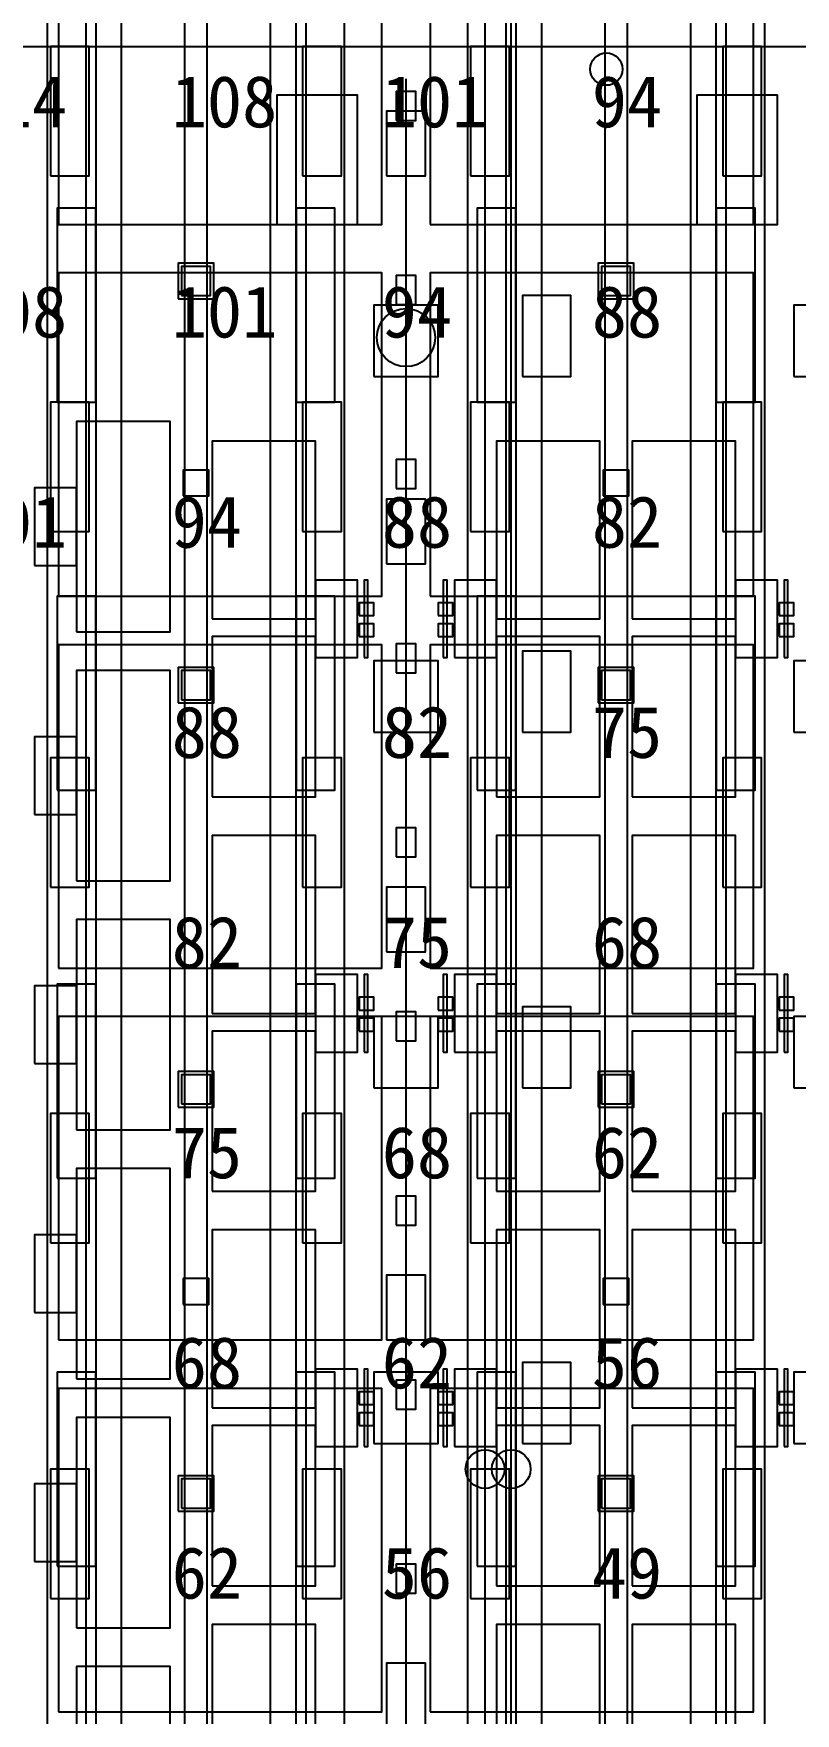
# Model space of a CAD drawing. Header units: metres. Extents: x -1640 to 1560, y -268 to 2338.
# Drawn here: x -198.8 to -175.2, y 1330.5 to 1382.4 of the extents above; entities that cross this region are included whole.
import ezdxf

# ---------------------------------------------------------------- set-up
doc = ezdxf.new("R2010")
doc.units = ezdxf.units.M
for name, color, linetype in [('1F_CHL', 4, 'Continuous'), ('1F_PUMP', 2, 'Continuous'), ('1F_SCR', 3, 'Continuous'), ('1F_STRUCT_COLUMN', 8, 'Continuous'), ('2F_CSF_LATERAL_RACK_CONCEPT', 9, 'Continuous'), ('2F_RFG', 5, 'Continuous'), ('2F_STRUCT_COLUMN', 8, 'Continuous'), ('2F_VMB', 6, 'Continuous'), ('3F_CLEANROOM_OVERHEAD_PIPE_DUCT_CONCEPT', 9, 'Continuous'), ('3F_CVD', 3, 'Continuous'), ('3F_EHS_EGRESS_DIST_M', 2, 'Continuous'), ('3F_EHS_EXTINGUISHER_HYDRANT_CABINET_CONCEPT', 1, 'Continuous'), ('3F_EHS_GAS_DETECTOR', 6, 'Continuous'), ('3F_FOUP', 5, 'Continuous'), ('3F_OHT', 9, 'Continuous'), ('3F_OHTV', 1, 'Continuous'), ('3F_PHOTO', 1, 'Continuous'), ('3F_STK', 3, 'Continuous'), ('3F_STRUCT_COLUMN', 8, 'Continuous'), ('3F_TBAR', 6, 'Continuous'), ('4F_FFU', 1, 'Continuous'), ('4F_STRUCT_PLENUM_TRUSS_CONCEPT', 9, 'Continuous'), ('5F_CHL', 4, 'Continuous'), ('5F_PUMP', 2, 'Continuous'), ('5F_SCR', 3, 'Continuous'), ('5F_STRUCT_COLUMN', 8, 'Continuous'), ('6F_CSF_LATERAL_RACK_CONCEPT', 9, 'Continuous'), ('6F_RFG', 5, 'Continuous'), ('6F_STRUCT_COLUMN', 8, 'Continuous'), ('6F_VMB', 6, 'Continuous'), ('7F_CLEANROOM_OVERHEAD_PIPE_DUCT_CONCEPT', 9, 'Continuous'), ('7F_CVD', 3, 'Continuous'), ('7F_EHS_EGRESS_DIST_M', 2, 'Continuous'), ('7F_EHS_EXTINGUISHER_HYDRANT_CABINET_CONCEPT', 1, 'Continuous'), ('7F_EHS_GAS_DETECTOR', 6, 'Continuous'), ('7F_FOUP', 5, 'Continuous'), ('7F_OHT', 9, 'Continuous'), ('7F_OHTV', 1, 'Continuous'), ('7F_PHOTO', 1, 'Continuous'), ('7F_STK', 3, 'Continuous'), ('7F_STRUCT_COLUMN', 8, 'Continuous'), ('7F_TBAR', 6, 'Continuous'), ('8F_FFU', 1, 'Continuous'), ('8F_STRUCT_PLENUM_TRUSS_CONCEPT', 9, 'Continuous'), ('UTIL_PCW.R_CONCEPT', 1, 'Continuous'), ('UTIL_PCW.R_RISER', 1, 'Continuous'), ('UTIL_PCW.S_CONCEPT', 6, 'Continuous'), ('UTIL_PCW.S_RISER', 6, 'Continuous')]:
    doc.layers.add(name, color=color, linetype=linetype)

msp = doc.modelspace()

# ---------------------------------------------------------------- linework, layer by layer
at = {"layer": '1F_CHL'}
for points in [[(-183.65, 1371.8), (-182.15, 1371.8), (-182.15, 1374.3), (-183.65, 1374.3)], [(-183.65, 1360.8), (-182.15, 1360.8), (-182.15, 1363.3), (-183.65, 1363.3)], [(-183.65, 1349.8), (-182.15, 1349.8), (-182.15, 1352.3), (-183.65, 1352.3)], [(-183.65, 1338.8), (-182.15, 1338.8), (-182.15, 1341.3), (-183.65, 1341.3)]]:
    msp.add_lwpolyline(points, close=True, dxfattribs=at)
at = {"layer": '1F_PUMP'}
for points in [[(-198.25, 1378), (-197.05, 1378), (-197.05, 1382), (-198.25, 1382)], [(-190.45, 1378), (-189.25, 1378), (-189.25, 1382), (-190.45, 1382)], [(-185.25, 1378), (-184.05, 1378), (-184.05, 1382), (-185.25, 1382)], [(-177.45, 1378), (-176.25, 1378), (-176.25, 1382), (-177.45, 1382)], [(-198.25, 1367), (-197.05, 1367), (-197.05, 1371), (-198.25, 1371)], [(-190.45, 1367), (-189.25, 1367), (-189.25, 1371), (-190.45, 1371)], [(-185.25, 1367), (-184.05, 1367), (-184.05, 1371), (-185.25, 1371)], [(-177.45, 1367), (-176.25, 1367), (-176.25, 1371), (-177.45, 1371)], [(-198.25, 1356), (-197.05, 1356), (-197.05, 1360), (-198.25, 1360)], [(-190.45, 1356), (-189.25, 1356), (-189.25, 1360), (-190.45, 1360)], [(-185.25, 1356), (-184.05, 1356), (-184.05, 1360), (-185.25, 1360)], [(-177.45, 1356), (-176.25, 1356), (-176.25, 1360), (-177.45, 1360)], [(-198.25, 1345), (-197.05, 1345), (-197.05, 1349), (-198.25, 1349)], [(-190.45, 1345), (-189.25, 1345), (-189.25, 1349), (-190.45, 1349)], [(-185.25, 1345), (-184.05, 1345), (-184.05, 1349), (-185.25, 1349)], [(-177.45, 1345), (-176.25, 1345), (-176.25, 1349), (-177.45, 1349)], [(-198.25, 1334), (-197.05, 1334), (-197.05, 1338), (-198.25, 1338)], [(-190.45, 1334), (-189.25, 1334), (-189.25, 1338), (-190.45, 1338)], [(-185.25, 1334), (-184.05, 1334), (-184.05, 1338), (-185.25, 1338)], [(-177.45, 1334), (-176.25, 1334), (-176.25, 1338), (-177.45, 1338)]]:
    msp.add_lwpolyline(points, close=True, dxfattribs=at)
at = {"layer": '1F_SCR'}
for points in [[(-188.25, 1371.8), (-186.25, 1371.8), (-186.25, 1374), (-188.25, 1374)], [(-175.25, 1371.8), (-173.25, 1371.8), (-173.25, 1374), (-175.25, 1374)], [(-188.25, 1360.8), (-186.25, 1360.8), (-186.25, 1363), (-188.25, 1363)], [(-175.25, 1360.8), (-173.25, 1360.8), (-173.25, 1363), (-175.25, 1363)], [(-188.25, 1349.8), (-186.25, 1349.8), (-186.25, 1352), (-188.25, 1352)], [(-175.25, 1349.8), (-173.25, 1349.8), (-173.25, 1352), (-175.25, 1352)], [(-188.25, 1338.8), (-186.25, 1338.8), (-186.25, 1341), (-188.25, 1341)], [(-175.25, 1338.8), (-173.25, 1338.8), (-173.25, 1341), (-175.25, 1341)]]:
    msp.add_lwpolyline(points, close=True, dxfattribs=at)
at = {"layer": '1F_STRUCT_COLUMN'}
for points in [[(-194.3, 1374.2), (-193.2, 1374.2), (-193.2, 1375.3), (-194.3, 1375.3)], [(-181.3, 1374.2), (-180.2, 1374.2), (-180.2, 1375.3), (-181.3, 1375.3)], [(-194.3, 1361.7), (-193.2, 1361.7), (-193.2, 1362.8), (-194.3, 1362.8)], [(-181.3, 1361.7), (-180.2, 1361.7), (-180.2, 1362.8), (-181.3, 1362.8)], [(-194.3, 1349.2), (-193.2, 1349.2), (-193.2, 1350.3), (-194.3, 1350.3)], [(-181.3, 1349.2), (-180.2, 1349.2), (-180.2, 1350.3), (-181.3, 1350.3)], [(-194.3, 1336.7), (-193.2, 1336.7), (-193.2, 1337.8), (-194.3, 1337.8)], [(-181.3, 1336.7), (-180.2, 1336.7), (-180.2, 1337.8), (-181.3, 1337.8)]]:
    msp.add_lwpolyline(points, close=True, dxfattribs=at)
at = {"layer": '2F_CSF_LATERAL_RACK_CONCEPT'}
for points in [[(-196.85, 1310), (-196.05, 1310), (-196.05, 1460), (-196.85, 1460)], [(-191.45, 1310), (-190.65, 1310), (-190.65, 1460), (-191.45, 1460)], [(-183.85, 1310), (-183.05, 1310), (-183.05, 1460), (-183.85, 1460)], [(-178.45, 1310), (-177.65, 1310), (-177.65, 1460), (-178.45, 1460)]]:
    msp.add_lwpolyline(points, close=True, dxfattribs=at)
at = {"layer": '2F_RFG'}
for points in [[(-198.05, 1371), (-196.85, 1371), (-196.85, 1377), (-198.05, 1377)], [(-190.65, 1371), (-189.45, 1371), (-189.45, 1377), (-190.65, 1377)], [(-185.05, 1371), (-183.85, 1371), (-183.85, 1377), (-185.05, 1377)], [(-177.65, 1371), (-176.45, 1371), (-176.45, 1377), (-177.65, 1377)], [(-198.05, 1359), (-196.85, 1359), (-196.85, 1365), (-198.05, 1365)], [(-190.65, 1359), (-189.45, 1359), (-189.45, 1365), (-190.65, 1365)], [(-185.05, 1359), (-183.85, 1359), (-183.85, 1365), (-185.05, 1365)], [(-177.65, 1359), (-176.45, 1359), (-176.45, 1365), (-177.65, 1365)], [(-198.05, 1347), (-196.85, 1347), (-196.85, 1353), (-198.05, 1353)], [(-190.65, 1347), (-189.45, 1347), (-189.45, 1353), (-190.65, 1353)], [(-185.05, 1347), (-183.85, 1347), (-183.85, 1353), (-185.05, 1353)], [(-177.65, 1347), (-176.45, 1347), (-176.45, 1353), (-177.65, 1353)], [(-198.05, 1335), (-196.85, 1335), (-196.85, 1341), (-198.05, 1341)], [(-190.65, 1335), (-189.45, 1335), (-189.45, 1341), (-190.65, 1341)], [(-185.05, 1335), (-183.85, 1335), (-183.85, 1341), (-185.05, 1341)], [(-177.65, 1335), (-176.45, 1335), (-176.45, 1341), (-177.65, 1341)]]:
    msp.add_lwpolyline(points, close=True, dxfattribs=at)
at = {"layer": '2F_STRUCT_COLUMN'}
for points in [[(-194.2, 1374.3), (-193.3, 1374.3), (-193.3, 1375.2), (-194.2, 1375.2)], [(-181.2, 1374.3), (-180.3, 1374.3), (-180.3, 1375.2), (-181.2, 1375.2)], [(-194.2, 1361.8), (-193.3, 1361.8), (-193.3, 1362.7), (-194.2, 1362.7)], [(-181.2, 1361.8), (-180.3, 1361.8), (-180.3, 1362.7), (-181.2, 1362.7)], [(-194.2, 1349.3), (-193.3, 1349.3), (-193.3, 1350.2), (-194.2, 1350.2)], [(-181.2, 1349.3), (-180.3, 1349.3), (-180.3, 1350.2), (-181.2, 1350.2)], [(-194.2, 1336.8), (-193.3, 1336.8), (-193.3, 1337.7), (-194.2, 1337.7)], [(-181.2, 1336.8), (-180.3, 1336.8), (-180.3, 1337.7), (-181.2, 1337.7)]]:
    msp.add_lwpolyline(points, close=True, dxfattribs=at)
at = {"layer": '2F_VMB'}
for points in [[(-187.85, 1378), (-186.65, 1378), (-186.65, 1380), (-187.85, 1380)], [(-187.85, 1366), (-186.65, 1366), (-186.65, 1368), (-187.85, 1368)], [(-187.85, 1354), (-186.65, 1354), (-186.65, 1356), (-187.85, 1356)], [(-187.85, 1342), (-186.65, 1342), (-186.65, 1344), (-187.85, 1344)], [(-187.85, 1330), (-186.65, 1330), (-186.65, 1332), (-187.85, 1332)]]:
    msp.add_lwpolyline(points, close=True, dxfattribs=at)
at = {"layer": '3F_CLEANROOM_OVERHEAD_PIPE_DUCT_CONCEPT'}
for points in [[(-198.35, 1309), (-197.15, 1309), (-197.15, 1461), (-198.35, 1461)], [(-190.35, 1309), (-189.15, 1309), (-189.15, 1461), (-190.35, 1461)], [(-185.35, 1309), (-184.15, 1309), (-184.15, 1461), (-185.35, 1461)], [(-177.35, 1309), (-176.15, 1309), (-176.15, 1461), (-177.35, 1461)]]:
    msp.add_lwpolyline(points, close=True, dxfattribs=at)
at = {"layer": '3F_CVD'}
for points in [[(-197.45, 1363.9), (-194.55, 1363.9), (-194.55, 1370.4), (-197.45, 1370.4)], [(-198.75, 1365.95), (-197.45, 1365.95), (-197.45, 1368.35), (-198.75, 1368.35)], [(-197.45, 1356.2), (-194.55, 1356.2), (-194.55, 1362.7), (-197.45, 1362.7)], [(-198.75, 1358.25), (-197.45, 1358.25), (-197.45, 1360.65), (-198.75, 1360.65)], [(-197.45, 1348.5), (-194.55, 1348.5), (-194.55, 1355), (-197.45, 1355)], [(-198.75, 1350.55), (-197.45, 1350.55), (-197.45, 1352.95), (-198.75, 1352.95)], [(-197.45, 1340.8), (-194.55, 1340.8), (-194.55, 1347.3), (-197.45, 1347.3)], [(-198.75, 1342.85), (-197.45, 1342.85), (-197.45, 1345.25), (-198.75, 1345.25)], [(-197.45, 1333.1), (-194.55, 1333.1), (-194.55, 1339.6), (-197.45, 1339.6)], [(-198.75, 1335.15), (-197.45, 1335.15), (-197.45, 1337.55), (-198.75, 1337.55)], [(-197.45, 1325.4), (-194.55, 1325.4), (-194.55, 1331.9), (-197.45, 1331.9)]]:
    msp.add_lwpolyline(points, close=True, dxfattribs=at)
at = {"layer": '3F_EHS_EXTINGUISHER_HYDRANT_CABINET_CONCEPT'}
msp.add_circle((-181.05, 1381.3), 0.5, dxfattribs=at)
at = {"layer": '3F_EHS_GAS_DETECTOR'}
msp.add_circle((-187.25, 1373), 0.9, dxfattribs=at)
at = {"layer": '3F_FOUP'}
for points in [[(-188.7, 1364.4), (-188.25, 1364.4), (-188.25, 1364.8), (-188.7, 1364.8)], [(-186.25, 1364.4), (-185.8, 1364.4), (-185.8, 1364.8), (-186.25, 1364.8)], [(-175.7, 1364.4), (-175.25, 1364.4), (-175.25, 1364.8), (-175.7, 1364.8)], [(-188.7, 1363.75), (-188.25, 1363.75), (-188.25, 1364.15), (-188.7, 1364.15)], [(-186.25, 1363.75), (-185.8, 1363.75), (-185.8, 1364.15), (-186.25, 1364.15)], [(-175.7, 1363.75), (-175.25, 1363.75), (-175.25, 1364.15), (-175.7, 1364.15)], [(-188.7, 1352.2), (-188.25, 1352.2), (-188.25, 1352.6), (-188.7, 1352.6)], [(-186.25, 1352.2), (-185.8, 1352.2), (-185.8, 1352.6), (-186.25, 1352.6)], [(-175.7, 1352.2), (-175.25, 1352.2), (-175.25, 1352.6), (-175.7, 1352.6)], [(-188.7, 1351.55), (-188.25, 1351.55), (-188.25, 1351.95), (-188.7, 1351.95)], [(-186.25, 1351.55), (-185.8, 1351.55), (-185.8, 1351.95), (-186.25, 1351.95)], [(-175.7, 1351.55), (-175.25, 1351.55), (-175.25, 1351.95), (-175.7, 1351.95)], [(-188.7, 1340), (-188.25, 1340), (-188.25, 1340.4), (-188.7, 1340.4)], [(-186.25, 1340), (-185.8, 1340), (-185.8, 1340.4), (-186.25, 1340.4)], [(-175.7, 1340), (-175.25, 1340), (-175.25, 1340.4), (-175.7, 1340.4)], [(-188.7, 1339.35), (-188.25, 1339.35), (-188.25, 1339.75), (-188.7, 1339.75)], [(-186.25, 1339.35), (-185.8, 1339.35), (-185.8, 1339.75), (-186.25, 1339.75)], [(-175.7, 1339.35), (-175.25, 1339.35), (-175.25, 1339.75), (-175.7, 1339.75)]]:
    msp.add_lwpolyline(points, close=True, dxfattribs=at)
at = {"layer": '3F_OHT'}
msp.add_line((-187.25, 1309), (-187.25, 1381), dxfattribs=at)
at = {"layer": '3F_OHTV'}
for points in [[(-187.55, 1379.71), (-186.95, 1379.71), (-186.95, 1380.61), (-187.55, 1380.61)], [(-187.55, 1374.02), (-186.95, 1374.02), (-186.95, 1374.92), (-187.55, 1374.92)], [(-187.55, 1368.33), (-186.95, 1368.33), (-186.95, 1369.23), (-187.55, 1369.23)], [(-187.55, 1362.63), (-186.95, 1362.63), (-186.95, 1363.53), (-187.55, 1363.53)], [(-187.55, 1356.94), (-186.95, 1356.94), (-186.95, 1357.84), (-187.55, 1357.84)], [(-187.55, 1351.25), (-186.95, 1351.25), (-186.95, 1352.15), (-187.55, 1352.15)], [(-187.55, 1345.55), (-186.95, 1345.55), (-186.95, 1346.45), (-187.55, 1346.45)], [(-187.55, 1339.86), (-186.95, 1339.86), (-186.95, 1340.76), (-187.55, 1340.76)], [(-187.55, 1334.17), (-186.95, 1334.17), (-186.95, 1335.07), (-187.55, 1335.07)]]:
    msp.add_lwpolyline(points, close=True, dxfattribs=at)
at = {"layer": '3F_PHOTO'}
for points in [[(-193.25, 1364.3), (-190.05, 1364.3), (-190.05, 1369.8), (-193.25, 1369.8)], [(-184.45, 1364.3), (-181.25, 1364.3), (-181.25, 1369.8), (-184.45, 1369.8)], [(-180.25, 1364.3), (-177.05, 1364.3), (-177.05, 1369.8), (-180.25, 1369.8)], [(-190.05, 1363.1), (-188.75, 1363.1), (-188.75, 1365.5), (-190.05, 1365.5)], [(-185.75, 1363.1), (-184.45, 1363.1), (-184.45, 1365.5), (-185.75, 1365.5)], [(-177.05, 1363.1), (-175.75, 1363.1), (-175.75, 1365.5), (-177.05, 1365.5)], [(-193.25, 1358.8), (-190.05, 1358.8), (-190.05, 1363.75), (-193.25, 1363.75)], [(-184.45, 1358.8), (-181.25, 1358.8), (-181.25, 1363.75), (-184.45, 1363.75)], [(-180.25, 1358.8), (-177.05, 1358.8), (-177.05, 1363.75), (-180.25, 1363.75)], [(-193.25, 1352.1), (-190.05, 1352.1), (-190.05, 1357.6), (-193.25, 1357.6)], [(-184.45, 1352.1), (-181.25, 1352.1), (-181.25, 1357.6), (-184.45, 1357.6)], [(-180.25, 1352.1), (-177.05, 1352.1), (-177.05, 1357.6), (-180.25, 1357.6)], [(-190.05, 1350.9), (-188.75, 1350.9), (-188.75, 1353.3), (-190.05, 1353.3)], [(-185.75, 1350.9), (-184.45, 1350.9), (-184.45, 1353.3), (-185.75, 1353.3)], [(-177.05, 1350.9), (-175.75, 1350.9), (-175.75, 1353.3), (-177.05, 1353.3)], [(-193.25, 1346.6), (-190.05, 1346.6), (-190.05, 1351.55), (-193.25, 1351.55)], [(-184.45, 1346.6), (-181.25, 1346.6), (-181.25, 1351.55), (-184.45, 1351.55)], [(-180.25, 1346.6), (-177.05, 1346.6), (-177.05, 1351.55), (-180.25, 1351.55)], [(-193.25, 1339.9), (-190.05, 1339.9), (-190.05, 1345.4), (-193.25, 1345.4)], [(-184.45, 1339.9), (-181.25, 1339.9), (-181.25, 1345.4), (-184.45, 1345.4)], [(-180.25, 1339.9), (-177.05, 1339.9), (-177.05, 1345.4), (-180.25, 1345.4)], [(-190.05, 1338.7), (-188.75, 1338.7), (-188.75, 1341.1), (-190.05, 1341.1)], [(-185.75, 1338.7), (-184.45, 1338.7), (-184.45, 1341.1), (-185.75, 1341.1)], [(-177.05, 1338.7), (-175.75, 1338.7), (-175.75, 1341.1), (-177.05, 1341.1)], [(-193.25, 1334.4), (-190.05, 1334.4), (-190.05, 1339.35), (-193.25, 1339.35)], [(-184.45, 1334.4), (-181.25, 1334.4), (-181.25, 1339.35), (-184.45, 1339.35)], [(-180.25, 1334.4), (-177.05, 1334.4), (-177.05, 1339.35), (-180.25, 1339.35)], [(-193.25, 1327.7), (-190.05, 1327.7), (-190.05, 1333.2), (-193.25, 1333.2)], [(-184.45, 1327.7), (-181.25, 1327.7), (-181.25, 1333.2), (-184.45, 1333.2)], [(-180.25, 1327.7), (-177.05, 1327.7), (-177.05, 1333.2), (-180.25, 1333.2)]]:
    msp.add_lwpolyline(points, close=True, dxfattribs=at)
at = {"layer": '3F_STK'}
for points in [[(-191.25, 1376.5), (-188.75, 1376.5), (-188.75, 1380.5), (-191.25, 1380.5)], [(-178.25, 1376.5), (-175.75, 1376.5), (-175.75, 1380.5), (-178.25, 1380.5)]]:
    msp.add_lwpolyline(points, close=True, dxfattribs=at)
at = {"layer": '3F_STRUCT_COLUMN'}
for points in [[(-194.15, 1368.1), (-193.35, 1368.1), (-193.35, 1368.9), (-194.15, 1368.9)], [(-181.15, 1368.1), (-180.35, 1368.1), (-180.35, 1368.9), (-181.15, 1368.9)], [(-194.15, 1343.1), (-193.35, 1343.1), (-193.35, 1343.9), (-194.15, 1343.9)], [(-181.15, 1343.1), (-180.35, 1343.1), (-180.35, 1343.9), (-181.15, 1343.9)]]:
    msp.add_lwpolyline(points, close=True, dxfattribs=at)
at = {"layer": '3F_TBAR'}
for points in [[(-188.55, 1363.1), (-188.43, 1363.1), (-188.43, 1365.5), (-188.55, 1365.5)], [(-186.1, 1363.1), (-185.98, 1363.1), (-185.98, 1365.5), (-186.1, 1365.5)], [(-175.55, 1363.1), (-175.43, 1363.1), (-175.43, 1365.5), (-175.55, 1365.5)], [(-188.55, 1350.9), (-188.43, 1350.9), (-188.43, 1353.3), (-188.55, 1353.3)], [(-186.1, 1350.9), (-185.98, 1350.9), (-185.98, 1353.3), (-186.1, 1353.3)], [(-175.55, 1350.9), (-175.43, 1350.9), (-175.43, 1353.3), (-175.55, 1353.3)], [(-188.55, 1338.7), (-188.43, 1338.7), (-188.43, 1341.1), (-188.55, 1341.1)], [(-186.1, 1338.7), (-185.98, 1338.7), (-185.98, 1341.1), (-186.1, 1341.1)], [(-175.55, 1338.7), (-175.43, 1338.7), (-175.43, 1341.1), (-175.55, 1341.1)]]:
    msp.add_lwpolyline(points, close=True, dxfattribs=at)
at = {"layer": '4F_FFU'}
for points in [[(-198, 1376.5), (-188, 1376.5), (-188, 1386.5), (-198, 1386.5)], [(-186.5, 1376.5), (-176.5, 1376.5), (-176.5, 1386.5), (-186.5, 1386.5)], [(-198, 1365), (-188, 1365), (-188, 1375), (-198, 1375)], [(-186.5, 1365), (-176.5, 1365), (-176.5, 1375), (-186.5, 1375)], [(-198, 1353.5), (-188, 1353.5), (-188, 1363.5), (-198, 1363.5)], [(-186.5, 1353.5), (-176.5, 1353.5), (-176.5, 1363.5), (-186.5, 1363.5)], [(-198, 1342), (-188, 1342), (-188, 1352), (-198, 1352)], [(-186.5, 1342), (-176.5, 1342), (-176.5, 1352), (-186.5, 1352)], [(-198, 1330.5), (-188, 1330.5), (-188, 1340.5), (-198, 1340.5)], [(-186.5, 1330.5), (-176.5, 1330.5), (-176.5, 1340.5), (-186.5, 1340.5)]]:
    msp.add_lwpolyline(points, close=True, dxfattribs=at)
at = {"layer": '4F_STRUCT_PLENUM_TRUSS_CONCEPT'}
for points in [[(-194.1, 1306), (-193.4, 1306), (-193.4, 1464), (-194.1, 1464)], [(-181.1, 1306), (-180.4, 1306), (-180.4, 1464), (-181.1, 1464)]]:
    msp.add_lwpolyline(points, close=True, dxfattribs=at)
at = {"layer": '5F_CHL'}
for points in [[(-183.65, 1371.8), (-182.15, 1371.8), (-182.15, 1374.3), (-183.65, 1374.3)], [(-183.65, 1360.8), (-182.15, 1360.8), (-182.15, 1363.3), (-183.65, 1363.3)], [(-183.65, 1349.8), (-182.15, 1349.8), (-182.15, 1352.3), (-183.65, 1352.3)], [(-183.65, 1338.8), (-182.15, 1338.8), (-182.15, 1341.3), (-183.65, 1341.3)]]:
    msp.add_lwpolyline(points, close=True, dxfattribs=at)
at = {"layer": '5F_PUMP'}
for points in [[(-198.25, 1378), (-197.05, 1378), (-197.05, 1382), (-198.25, 1382)], [(-190.45, 1378), (-189.25, 1378), (-189.25, 1382), (-190.45, 1382)], [(-185.25, 1378), (-184.05, 1378), (-184.05, 1382), (-185.25, 1382)], [(-177.45, 1378), (-176.25, 1378), (-176.25, 1382), (-177.45, 1382)], [(-198.25, 1367), (-197.05, 1367), (-197.05, 1371), (-198.25, 1371)], [(-190.45, 1367), (-189.25, 1367), (-189.25, 1371), (-190.45, 1371)], [(-185.25, 1367), (-184.05, 1367), (-184.05, 1371), (-185.25, 1371)], [(-177.45, 1367), (-176.25, 1367), (-176.25, 1371), (-177.45, 1371)], [(-198.25, 1356), (-197.05, 1356), (-197.05, 1360), (-198.25, 1360)], [(-190.45, 1356), (-189.25, 1356), (-189.25, 1360), (-190.45, 1360)], [(-185.25, 1356), (-184.05, 1356), (-184.05, 1360), (-185.25, 1360)], [(-177.45, 1356), (-176.25, 1356), (-176.25, 1360), (-177.45, 1360)], [(-198.25, 1345), (-197.05, 1345), (-197.05, 1349), (-198.25, 1349)], [(-190.45, 1345), (-189.25, 1345), (-189.25, 1349), (-190.45, 1349)], [(-185.25, 1345), (-184.05, 1345), (-184.05, 1349), (-185.25, 1349)], [(-177.45, 1345), (-176.25, 1345), (-176.25, 1349), (-177.45, 1349)], [(-198.25, 1334), (-197.05, 1334), (-197.05, 1338), (-198.25, 1338)], [(-190.45, 1334), (-189.25, 1334), (-189.25, 1338), (-190.45, 1338)], [(-185.25, 1334), (-184.05, 1334), (-184.05, 1338), (-185.25, 1338)], [(-177.45, 1334), (-176.25, 1334), (-176.25, 1338), (-177.45, 1338)]]:
    msp.add_lwpolyline(points, close=True, dxfattribs=at)
at = {"layer": '5F_SCR'}
for points in [[(-188.25, 1371.8), (-186.25, 1371.8), (-186.25, 1374), (-188.25, 1374)], [(-175.25, 1371.8), (-173.25, 1371.8), (-173.25, 1374), (-175.25, 1374)], [(-188.25, 1360.8), (-186.25, 1360.8), (-186.25, 1363), (-188.25, 1363)], [(-175.25, 1360.8), (-173.25, 1360.8), (-173.25, 1363), (-175.25, 1363)], [(-188.25, 1349.8), (-186.25, 1349.8), (-186.25, 1352), (-188.25, 1352)], [(-175.25, 1349.8), (-173.25, 1349.8), (-173.25, 1352), (-175.25, 1352)], [(-188.25, 1338.8), (-186.25, 1338.8), (-186.25, 1341), (-188.25, 1341)], [(-175.25, 1338.8), (-173.25, 1338.8), (-173.25, 1341), (-175.25, 1341)]]:
    msp.add_lwpolyline(points, close=True, dxfattribs=at)
at = {"layer": '5F_STRUCT_COLUMN'}
for points in [[(-194.3, 1374.2), (-193.2, 1374.2), (-193.2, 1375.3), (-194.3, 1375.3)], [(-181.3, 1374.2), (-180.2, 1374.2), (-180.2, 1375.3), (-181.3, 1375.3)], [(-194.3, 1361.7), (-193.2, 1361.7), (-193.2, 1362.8), (-194.3, 1362.8)], [(-181.3, 1361.7), (-180.2, 1361.7), (-180.2, 1362.8), (-181.3, 1362.8)], [(-194.3, 1349.2), (-193.2, 1349.2), (-193.2, 1350.3), (-194.3, 1350.3)], [(-181.3, 1349.2), (-180.2, 1349.2), (-180.2, 1350.3), (-181.3, 1350.3)], [(-194.3, 1336.7), (-193.2, 1336.7), (-193.2, 1337.8), (-194.3, 1337.8)], [(-181.3, 1336.7), (-180.2, 1336.7), (-180.2, 1337.8), (-181.3, 1337.8)]]:
    msp.add_lwpolyline(points, close=True, dxfattribs=at)
at = {"layer": '6F_CSF_LATERAL_RACK_CONCEPT'}
for points in [[(-196.85, 1310), (-196.05, 1310), (-196.05, 1460), (-196.85, 1460)], [(-191.45, 1310), (-190.65, 1310), (-190.65, 1460), (-191.45, 1460)], [(-183.85, 1310), (-183.05, 1310), (-183.05, 1460), (-183.85, 1460)], [(-178.45, 1310), (-177.65, 1310), (-177.65, 1460), (-178.45, 1460)]]:
    msp.add_lwpolyline(points, close=True, dxfattribs=at)
at = {"layer": '6F_RFG'}
for points in [[(-198.05, 1371), (-196.85, 1371), (-196.85, 1377), (-198.05, 1377)], [(-190.65, 1371), (-189.45, 1371), (-189.45, 1377), (-190.65, 1377)], [(-185.05, 1371), (-183.85, 1371), (-183.85, 1377), (-185.05, 1377)], [(-177.65, 1371), (-176.45, 1371), (-176.45, 1377), (-177.65, 1377)], [(-198.05, 1359), (-196.85, 1359), (-196.85, 1365), (-198.05, 1365)], [(-190.65, 1359), (-189.45, 1359), (-189.45, 1365), (-190.65, 1365)], [(-185.05, 1359), (-183.85, 1359), (-183.85, 1365), (-185.05, 1365)], [(-177.65, 1359), (-176.45, 1359), (-176.45, 1365), (-177.65, 1365)], [(-198.05, 1347), (-196.85, 1347), (-196.85, 1353), (-198.05, 1353)], [(-190.65, 1347), (-189.45, 1347), (-189.45, 1353), (-190.65, 1353)], [(-185.05, 1347), (-183.85, 1347), (-183.85, 1353), (-185.05, 1353)], [(-177.65, 1347), (-176.45, 1347), (-176.45, 1353), (-177.65, 1353)], [(-198.05, 1335), (-196.85, 1335), (-196.85, 1341), (-198.05, 1341)], [(-190.65, 1335), (-189.45, 1335), (-189.45, 1341), (-190.65, 1341)], [(-185.05, 1335), (-183.85, 1335), (-183.85, 1341), (-185.05, 1341)], [(-177.65, 1335), (-176.45, 1335), (-176.45, 1341), (-177.65, 1341)]]:
    msp.add_lwpolyline(points, close=True, dxfattribs=at)
at = {"layer": '6F_STRUCT_COLUMN'}
for points in [[(-194.2, 1374.3), (-193.3, 1374.3), (-193.3, 1375.2), (-194.2, 1375.2)], [(-181.2, 1374.3), (-180.3, 1374.3), (-180.3, 1375.2), (-181.2, 1375.2)], [(-194.2, 1361.8), (-193.3, 1361.8), (-193.3, 1362.7), (-194.2, 1362.7)], [(-181.2, 1361.8), (-180.3, 1361.8), (-180.3, 1362.7), (-181.2, 1362.7)], [(-194.2, 1349.3), (-193.3, 1349.3), (-193.3, 1350.2), (-194.2, 1350.2)], [(-181.2, 1349.3), (-180.3, 1349.3), (-180.3, 1350.2), (-181.2, 1350.2)], [(-194.2, 1336.8), (-193.3, 1336.8), (-193.3, 1337.7), (-194.2, 1337.7)], [(-181.2, 1336.8), (-180.3, 1336.8), (-180.3, 1337.7), (-181.2, 1337.7)]]:
    msp.add_lwpolyline(points, close=True, dxfattribs=at)
at = {"layer": '6F_VMB'}
for points in [[(-187.85, 1378), (-186.65, 1378), (-186.65, 1380), (-187.85, 1380)], [(-187.85, 1366), (-186.65, 1366), (-186.65, 1368), (-187.85, 1368)], [(-187.85, 1354), (-186.65, 1354), (-186.65, 1356), (-187.85, 1356)], [(-187.85, 1342), (-186.65, 1342), (-186.65, 1344), (-187.85, 1344)], [(-187.85, 1330), (-186.65, 1330), (-186.65, 1332), (-187.85, 1332)]]:
    msp.add_lwpolyline(points, close=True, dxfattribs=at)
at = {"layer": '7F_CLEANROOM_OVERHEAD_PIPE_DUCT_CONCEPT'}
for points in [[(-198.35, 1309), (-197.15, 1309), (-197.15, 1461), (-198.35, 1461)], [(-190.35, 1309), (-189.15, 1309), (-189.15, 1461), (-190.35, 1461)], [(-185.35, 1309), (-184.15, 1309), (-184.15, 1461), (-185.35, 1461)], [(-177.35, 1309), (-176.15, 1309), (-176.15, 1461), (-177.35, 1461)]]:
    msp.add_lwpolyline(points, close=True, dxfattribs=at)
at = {"layer": '7F_CVD'}
for points in [[(-197.45, 1363.9), (-194.55, 1363.9), (-194.55, 1370.4), (-197.45, 1370.4)], [(-198.75, 1365.95), (-197.45, 1365.95), (-197.45, 1368.35), (-198.75, 1368.35)], [(-197.45, 1356.2), (-194.55, 1356.2), (-194.55, 1362.7), (-197.45, 1362.7)], [(-198.75, 1358.25), (-197.45, 1358.25), (-197.45, 1360.65), (-198.75, 1360.65)], [(-197.45, 1348.5), (-194.55, 1348.5), (-194.55, 1355), (-197.45, 1355)], [(-198.75, 1350.55), (-197.45, 1350.55), (-197.45, 1352.95), (-198.75, 1352.95)], [(-197.45, 1340.8), (-194.55, 1340.8), (-194.55, 1347.3), (-197.45, 1347.3)], [(-198.75, 1342.85), (-197.45, 1342.85), (-197.45, 1345.25), (-198.75, 1345.25)], [(-197.45, 1333.1), (-194.55, 1333.1), (-194.55, 1339.6), (-197.45, 1339.6)], [(-198.75, 1335.15), (-197.45, 1335.15), (-197.45, 1337.55), (-198.75, 1337.55)], [(-197.45, 1325.4), (-194.55, 1325.4), (-194.55, 1331.9), (-197.45, 1331.9)]]:
    msp.add_lwpolyline(points, close=True, dxfattribs=at)
at = {"layer": '7F_EHS_EXTINGUISHER_HYDRANT_CABINET_CONCEPT'}
msp.add_circle((-181.05, 1381.3), 0.5, dxfattribs=at)
at = {"layer": '7F_EHS_GAS_DETECTOR'}
msp.add_circle((-187.25, 1373), 0.9, dxfattribs=at)
at = {"layer": '7F_FOUP'}
for points in [[(-188.7, 1364.4), (-188.25, 1364.4), (-188.25, 1364.8), (-188.7, 1364.8)], [(-186.25, 1364.4), (-185.8, 1364.4), (-185.8, 1364.8), (-186.25, 1364.8)], [(-175.7, 1364.4), (-175.25, 1364.4), (-175.25, 1364.8), (-175.7, 1364.8)], [(-188.7, 1363.75), (-188.25, 1363.75), (-188.25, 1364.15), (-188.7, 1364.15)], [(-186.25, 1363.75), (-185.8, 1363.75), (-185.8, 1364.15), (-186.25, 1364.15)], [(-175.7, 1363.75), (-175.25, 1363.75), (-175.25, 1364.15), (-175.7, 1364.15)], [(-188.7, 1352.2), (-188.25, 1352.2), (-188.25, 1352.6), (-188.7, 1352.6)], [(-186.25, 1352.2), (-185.8, 1352.2), (-185.8, 1352.6), (-186.25, 1352.6)], [(-175.7, 1352.2), (-175.25, 1352.2), (-175.25, 1352.6), (-175.7, 1352.6)], [(-188.7, 1351.55), (-188.25, 1351.55), (-188.25, 1351.95), (-188.7, 1351.95)], [(-186.25, 1351.55), (-185.8, 1351.55), (-185.8, 1351.95), (-186.25, 1351.95)], [(-175.7, 1351.55), (-175.25, 1351.55), (-175.25, 1351.95), (-175.7, 1351.95)], [(-188.7, 1340), (-188.25, 1340), (-188.25, 1340.4), (-188.7, 1340.4)], [(-186.25, 1340), (-185.8, 1340), (-185.8, 1340.4), (-186.25, 1340.4)], [(-175.7, 1340), (-175.25, 1340), (-175.25, 1340.4), (-175.7, 1340.4)], [(-188.7, 1339.35), (-188.25, 1339.35), (-188.25, 1339.75), (-188.7, 1339.75)], [(-186.25, 1339.35), (-185.8, 1339.35), (-185.8, 1339.75), (-186.25, 1339.75)], [(-175.7, 1339.35), (-175.25, 1339.35), (-175.25, 1339.75), (-175.7, 1339.75)]]:
    msp.add_lwpolyline(points, close=True, dxfattribs=at)
at = {"layer": '7F_OHT'}
msp.add_line((-187.25, 1309), (-187.25, 1381), dxfattribs=at)
at = {"layer": '7F_OHTV'}
for points in [[(-187.55, 1379.71), (-186.95, 1379.71), (-186.95, 1380.61), (-187.55, 1380.61)], [(-187.55, 1374.02), (-186.95, 1374.02), (-186.95, 1374.92), (-187.55, 1374.92)], [(-187.55, 1368.33), (-186.95, 1368.33), (-186.95, 1369.23), (-187.55, 1369.23)], [(-187.55, 1362.63), (-186.95, 1362.63), (-186.95, 1363.53), (-187.55, 1363.53)], [(-187.55, 1356.94), (-186.95, 1356.94), (-186.95, 1357.84), (-187.55, 1357.84)], [(-187.55, 1351.25), (-186.95, 1351.25), (-186.95, 1352.15), (-187.55, 1352.15)], [(-187.55, 1345.55), (-186.95, 1345.55), (-186.95, 1346.45), (-187.55, 1346.45)], [(-187.55, 1339.86), (-186.95, 1339.86), (-186.95, 1340.76), (-187.55, 1340.76)], [(-187.55, 1334.17), (-186.95, 1334.17), (-186.95, 1335.07), (-187.55, 1335.07)]]:
    msp.add_lwpolyline(points, close=True, dxfattribs=at)
at = {"layer": '7F_PHOTO'}
for points in [[(-193.25, 1364.3), (-190.05, 1364.3), (-190.05, 1369.8), (-193.25, 1369.8)], [(-184.45, 1364.3), (-181.25, 1364.3), (-181.25, 1369.8), (-184.45, 1369.8)], [(-180.25, 1364.3), (-177.05, 1364.3), (-177.05, 1369.8), (-180.25, 1369.8)], [(-190.05, 1363.1), (-188.75, 1363.1), (-188.75, 1365.5), (-190.05, 1365.5)], [(-185.75, 1363.1), (-184.45, 1363.1), (-184.45, 1365.5), (-185.75, 1365.5)], [(-177.05, 1363.1), (-175.75, 1363.1), (-175.75, 1365.5), (-177.05, 1365.5)], [(-193.25, 1358.8), (-190.05, 1358.8), (-190.05, 1363.75), (-193.25, 1363.75)], [(-184.45, 1358.8), (-181.25, 1358.8), (-181.25, 1363.75), (-184.45, 1363.75)], [(-180.25, 1358.8), (-177.05, 1358.8), (-177.05, 1363.75), (-180.25, 1363.75)], [(-193.25, 1352.1), (-190.05, 1352.1), (-190.05, 1357.6), (-193.25, 1357.6)], [(-184.45, 1352.1), (-181.25, 1352.1), (-181.25, 1357.6), (-184.45, 1357.6)], [(-180.25, 1352.1), (-177.05, 1352.1), (-177.05, 1357.6), (-180.25, 1357.6)], [(-190.05, 1350.9), (-188.75, 1350.9), (-188.75, 1353.3), (-190.05, 1353.3)], [(-185.75, 1350.9), (-184.45, 1350.9), (-184.45, 1353.3), (-185.75, 1353.3)], [(-177.05, 1350.9), (-175.75, 1350.9), (-175.75, 1353.3), (-177.05, 1353.3)], [(-193.25, 1346.6), (-190.05, 1346.6), (-190.05, 1351.55), (-193.25, 1351.55)], [(-184.45, 1346.6), (-181.25, 1346.6), (-181.25, 1351.55), (-184.45, 1351.55)], [(-180.25, 1346.6), (-177.05, 1346.6), (-177.05, 1351.55), (-180.25, 1351.55)], [(-193.25, 1339.9), (-190.05, 1339.9), (-190.05, 1345.4), (-193.25, 1345.4)], [(-184.45, 1339.9), (-181.25, 1339.9), (-181.25, 1345.4), (-184.45, 1345.4)], [(-180.25, 1339.9), (-177.05, 1339.9), (-177.05, 1345.4), (-180.25, 1345.4)], [(-190.05, 1338.7), (-188.75, 1338.7), (-188.75, 1341.1), (-190.05, 1341.1)], [(-185.75, 1338.7), (-184.45, 1338.7), (-184.45, 1341.1), (-185.75, 1341.1)], [(-177.05, 1338.7), (-175.75, 1338.7), (-175.75, 1341.1), (-177.05, 1341.1)], [(-193.25, 1334.4), (-190.05, 1334.4), (-190.05, 1339.35), (-193.25, 1339.35)], [(-184.45, 1334.4), (-181.25, 1334.4), (-181.25, 1339.35), (-184.45, 1339.35)], [(-180.25, 1334.4), (-177.05, 1334.4), (-177.05, 1339.35), (-180.25, 1339.35)], [(-193.25, 1327.7), (-190.05, 1327.7), (-190.05, 1333.2), (-193.25, 1333.2)], [(-184.45, 1327.7), (-181.25, 1327.7), (-181.25, 1333.2), (-184.45, 1333.2)], [(-180.25, 1327.7), (-177.05, 1327.7), (-177.05, 1333.2), (-180.25, 1333.2)]]:
    msp.add_lwpolyline(points, close=True, dxfattribs=at)
at = {"layer": '7F_STK'}
for points in [[(-191.25, 1376.5), (-188.75, 1376.5), (-188.75, 1380.5), (-191.25, 1380.5)], [(-178.25, 1376.5), (-175.75, 1376.5), (-175.75, 1380.5), (-178.25, 1380.5)]]:
    msp.add_lwpolyline(points, close=True, dxfattribs=at)
at = {"layer": '7F_STRUCT_COLUMN'}
for points in [[(-194.15, 1368.1), (-193.35, 1368.1), (-193.35, 1368.9), (-194.15, 1368.9)], [(-181.15, 1368.1), (-180.35, 1368.1), (-180.35, 1368.9), (-181.15, 1368.9)], [(-194.15, 1343.1), (-193.35, 1343.1), (-193.35, 1343.9), (-194.15, 1343.9)], [(-181.15, 1343.1), (-180.35, 1343.1), (-180.35, 1343.9), (-181.15, 1343.9)]]:
    msp.add_lwpolyline(points, close=True, dxfattribs=at)
at = {"layer": '7F_TBAR'}
for points in [[(-188.55, 1363.1), (-188.43, 1363.1), (-188.43, 1365.5), (-188.55, 1365.5)], [(-186.1, 1363.1), (-185.98, 1363.1), (-185.98, 1365.5), (-186.1, 1365.5)], [(-175.55, 1363.1), (-175.43, 1363.1), (-175.43, 1365.5), (-175.55, 1365.5)], [(-188.55, 1350.9), (-188.43, 1350.9), (-188.43, 1353.3), (-188.55, 1353.3)], [(-186.1, 1350.9), (-185.98, 1350.9), (-185.98, 1353.3), (-186.1, 1353.3)], [(-175.55, 1350.9), (-175.43, 1350.9), (-175.43, 1353.3), (-175.55, 1353.3)], [(-188.55, 1338.7), (-188.43, 1338.7), (-188.43, 1341.1), (-188.55, 1341.1)], [(-186.1, 1338.7), (-185.98, 1338.7), (-185.98, 1341.1), (-186.1, 1341.1)], [(-175.55, 1338.7), (-175.43, 1338.7), (-175.43, 1341.1), (-175.55, 1341.1)]]:
    msp.add_lwpolyline(points, close=True, dxfattribs=at)
at = {"layer": '8F_FFU'}
for points in [[(-198, 1376.5), (-188, 1376.5), (-188, 1386.5), (-198, 1386.5)], [(-186.5, 1376.5), (-176.5, 1376.5), (-176.5, 1386.5), (-186.5, 1386.5)], [(-198, 1365), (-188, 1365), (-188, 1375), (-198, 1375)], [(-186.5, 1365), (-176.5, 1365), (-176.5, 1375), (-186.5, 1375)], [(-198, 1353.5), (-188, 1353.5), (-188, 1363.5), (-198, 1363.5)], [(-186.5, 1353.5), (-176.5, 1353.5), (-176.5, 1363.5), (-186.5, 1363.5)], [(-198, 1342), (-188, 1342), (-188, 1352), (-198, 1352)], [(-186.5, 1342), (-176.5, 1342), (-176.5, 1352), (-186.5, 1352)], [(-198, 1330.5), (-188, 1330.5), (-188, 1340.5), (-198, 1340.5)], [(-186.5, 1330.5), (-176.5, 1330.5), (-176.5, 1340.5), (-186.5, 1340.5)]]:
    msp.add_lwpolyline(points, close=True, dxfattribs=at)
at = {"layer": '8F_STRUCT_PLENUM_TRUSS_CONCEPT'}
for points in [[(-194.1, 1306), (-193.4, 1306), (-193.4, 1464), (-194.1, 1464)], [(-181.1, 1306), (-180.4, 1306), (-180.4, 1464), (-181.1, 1464)]]:
    msp.add_lwpolyline(points, close=True, dxfattribs=at)
at = {"layer": 'UTIL_PCW.R_CONCEPT'}
msp.add_line((-183.995, 1311.78), (-183.995, 1458.23), dxfattribs=at)
msp.add_line((-183.995, 1311.78), (-183.995, 1458.23), dxfattribs=at)
at = {"layer": 'UTIL_PCW.R_RISER'}
msp.add_circle((-183.995, 1338.005), 0.6, dxfattribs=at)
msp.add_circle((-183.995, 1338.005), 0.6, dxfattribs=at)
at = {"layer": 'UTIL_PCW.S_CONCEPT'}
for p, q in [((-184.805, 1311.78), (-184.805, 1458.23)), ((-184.805, 1311.78), (-184.805, 1458.23)), ((-276.4, 1382), (293.4, 1382)), ((-276.4, 1382), (293.4, 1382))]:
    msp.add_line(p, q, dxfattribs=at)
at = {"layer": 'UTIL_PCW.S_RISER'}
msp.add_circle((-184.805, 1338.005), 0.6, dxfattribs=at)
msp.add_circle((-184.805, 1338.005), 0.6, dxfattribs=at)

# ---------------------------------------------------------------- texts
at = {"layer": '3F_EHS_EGRESS_DIST_M'}
for s, p in [('114', (-201, 1379.5)), ('108', (-194.5, 1379.5)), ('101', (-188, 1379.5)), ('94', (-181.5, 1379.5)), ('108', (-201, 1373)), ('101', (-194.5, 1373)), ('94', (-188, 1373)), ('88', (-181.5, 1373)), ('101', (-201, 1366.5)), ('94', (-194.5, 1366.5)), ('88', (-188, 1366.5)), ('82', (-181.5, 1366.5)), ('88', (-194.5, 1360)), ('82', (-188, 1360)), ('75', (-181.5, 1360)), ('82', (-194.5, 1353.5)), ('75', (-188, 1353.5)), ('68', (-181.5, 1353.5)), ('75', (-194.5, 1347)), ('68', (-188, 1347)), ('62', (-181.5, 1347)), ('68', (-194.5, 1340.5)), ('62', (-188, 1340.5)), ('56', (-181.5, 1340.5)), ('62', (-194.5, 1334)), ('56', (-188, 1334)), ('49', (-181.5, 1334))]:
    msp.add_text(s, height=1.6, dxfattribs=at).set_placement(p)
at = {"layer": '7F_EHS_EGRESS_DIST_M'}
for s, p in [('114', (-201, 1379.5)), ('108', (-194.5, 1379.5)), ('101', (-188, 1379.5)), ('94', (-181.5, 1379.5)), ('108', (-201, 1373)), ('101', (-194.5, 1373)), ('94', (-188, 1373)), ('88', (-181.5, 1373)), ('101', (-201, 1366.5)), ('94', (-194.5, 1366.5)), ('88', (-188, 1366.5)), ('82', (-181.5, 1366.5)), ('88', (-194.5, 1360)), ('82', (-188, 1360)), ('75', (-181.5, 1360)), ('82', (-194.5, 1353.5)), ('75', (-188, 1353.5)), ('68', (-181.5, 1353.5)), ('75', (-194.5, 1347)), ('68', (-188, 1347)), ('62', (-181.5, 1347)), ('68', (-194.5, 1340.5)), ('62', (-188, 1340.5)), ('56', (-181.5, 1340.5)), ('62', (-194.5, 1334)), ('56', (-188, 1334)), ('49', (-181.5, 1334))]:
    msp.add_text(s, height=1.6, dxfattribs=at).set_placement(p)

doc.saveas('drawing.dxf')
